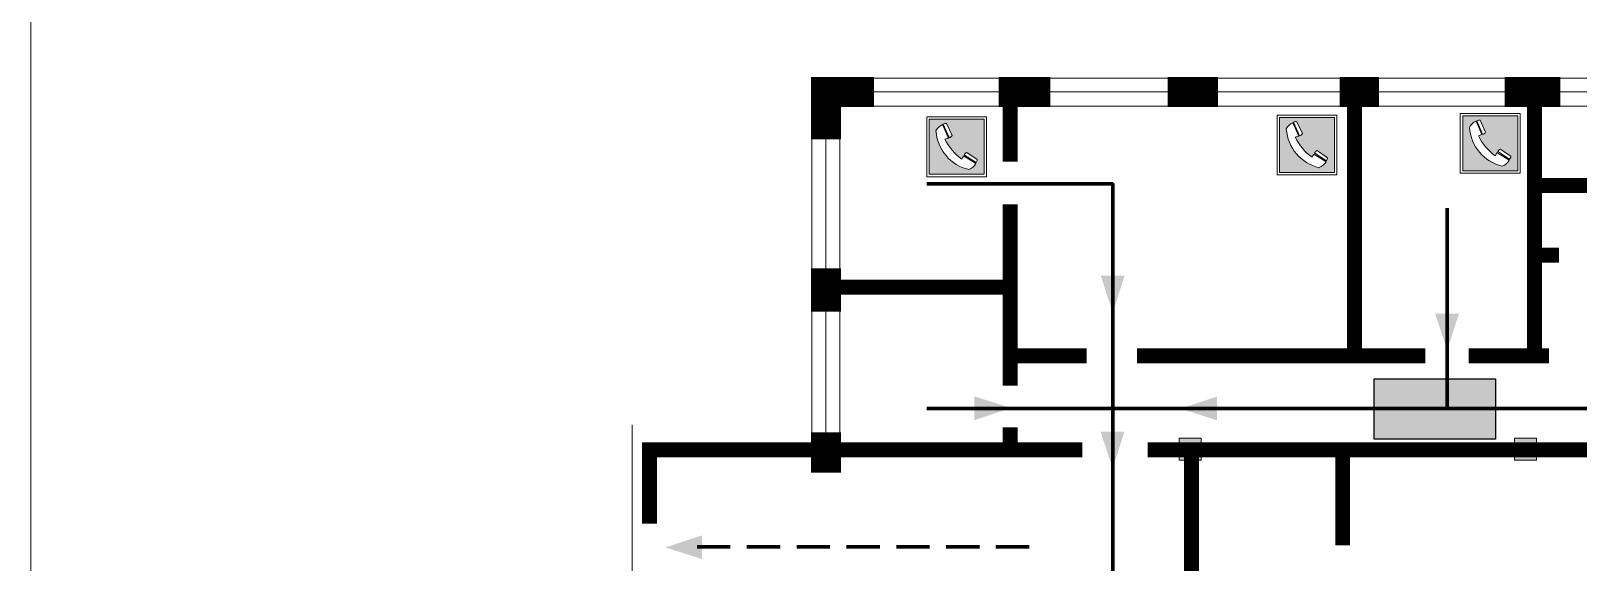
# Model space of a CAD drawing. Header units: millimetres. Extents: x 13810 to 67229, y 12374 to 21950.
# Drawn here: x 24824.8 to 25011.2, y 15194.4 to 15258.4 of the extents above; entities that cross this region are included whole.
import ezdxf

# ---------------------------------------------------------------- set-up
doc = ezdxf.new("R2010")
doc.units = ezdxf.units.MM
doc.linetypes.add('{ Wide Dash }', pattern=[12, 4, -2, 4, -2])
doc.layers.add('План_Штампы', color=7, linetype='Continuous')

# ---------------------------------------------------------------- blocks, each defined once
blk = doc.blocks.new('A$C456E1F9C')
at = {"lineweight": 5}
h = blk.add_hatch(color=242, dxfattribs=at)
h.paths.add_polyline_path([(0.51, -1.47), (0.51, -13.26), (12.29, -13.26), (12.29, -1.47)])
h.paths.add_polyline_path([(5.42, -4.95, -0.254479), (4.78, -5.4), (3.52, -2.53, -0.209735), (4.23, -2.4)], flags=16)
h.paths.add_polyline_path([(8.53, -8.6), (10.87, -10.17), (10.54, -10.76), (8.03, -9.13, -0.192251)], flags=16)
h.paths.add_polyline_path([(4.61, -5.49, 0.005518), (3.87, -5.72, 0.128647), (7.49, -10.01, 0.00809), (7.83, -9.33), (10.47, -10.97, -0.16736), (8.99, -12.25, -0.327862), (1.95, -3.95, -0.166952), (3.36, -2.62)], flags=16)
at = {"color": 242, "lineweight": 5}
for p, q in [((0, -13.77), (0, -0.97)), ((12.8, -0.97), (0, -0.97)), ((4.61, -5.49), (3.36, -2.62)), ((3.52, -2.53), (4.78, -5.4)), ((4.23, -2.4), (5.42, -4.95)), ((12.8, -13.77), (12.8, -0.97)), ((7.83, -9.33), (10.47, -10.97)), ((8.03, -9.13), (10.54, -10.76)), ((10.81, -10.12), (8.53, -8.6)), ((10.54, -10.76), (10.8, -10.3)), ((10.8, -10.3), (10.81, -10.12)), ((0, -13.77), (12.8, -13.77))]:
    blk.add_line(p, q, dxfattribs=at)
blk.add_lwpolyline([(0.51, -1.47), (12.29, -1.47), (12.29, -13.26), (0.51, -13.26)], close=True, dxfattribs=at)
for centre, radius, start, end in [((4.59, -5.34), 2.99, 114.2845, 152.1974), ((4.02, -3.27), 0.891, 76.3284, 123.7092), ((11.12, -3.31), 9.19, 183.9915, 256.6009), ((14.98, -39.1), 35.17, 107.1487, 108.4135), ((13.86, -0.94), 11.08, 205.5536, 234.8762), ((4.68, -4.59), 0.824, 276.9621, 334.0723), ((-13.31, 0.8), 23.44, 332.5487, 334.4027), ((8.94, -9.5), 0.989, 114.4092, 157.9388), ((7.87, -9.46), 3, 291.9291, 329.9329)]:
    blk.add_arc(centre, radius, start, end, dxfattribs=at)
blk = doc.blocks.new('A$C32E8229D')
at = {"true_color": 0xffffff}
blk.add_hatch(color=7, dxfattribs=at).paths.add_polyline_path([(0, 0), (0, -8), (16, -8), (16, 0)])
h = blk.add_hatch(color=126)
h.paths.add_polyline_path([(0.2, -0.2), (15.8, -0.2), (15.8, -7.8), (0.2, -7.8)])
h.paths.add_polyline_path([(13.49, -2.05), (12.08, -2.05), (11.37, -2.63, 0.162397), (11.29, -2.84), (11.29, -3.63), (10.35, -3.63), (10.35, -4.05), (11.68, -4.05), (11.68, -3.48), (12.26, -4.28), (11.29, -5.1), (11.29, -6.78), (11.85, -6.78), (11.85, -5.44), (12.8, -4.64), (12.8, -5.94), (14.46, -5.94), (14.46, -5.39), (13.45, -5.39), (13.45, -3.97), (12.46, -2.59), (13.15, -2.59), (13.69, -3.34), (14.18, -3)], flags=16)
h.paths.add_polyline_path([(10.74, -1.82, 1), (11.8, -1.82, 1)], flags=16)
h.paths.add_polyline_path([(9.39, -3.59), (5.99, -3.59), (6.56, -3.03), (5.91, -3.03), (5.1, -3.83), (5.91, -4.64), (6.56, -4.64), (5.99, -4.09), (9.39, -4.09)], flags=16)
h.paths.add_polyline_path([(4.29, -1.08), (1.72, -1.08), (1.72, -6.6), (4.29, -6.6)], flags=16)
at = {"color": 126}
blk.add_lwpolyline([(16, -8), (0, -8), (0, 0), (16, 0)], close=True, dxfattribs=at)

msp = doc.modelspace()

# ---------------------------------------------------------------- hatches: boundary and pattern name
at = {"lineweight": 0}
h = msp.add_hatch(color=256, dxfattribs=at)
h.dxf.hatch_style = 1
h.paths.add_polyline_path([(24965.78, 15206.69), (24965.78, 15209.36), (24963.12, 15209.36), (24963.12, 15206.69)])
h = msp.add_hatch(color=256, dxfattribs=at)
h.dxf.hatch_style = 1
h.paths.add_polyline_path([(25006.18, 15206.69), (25006.18, 15209.36), (25003.51, 15209.36), (25003.51, 15206.69)])

# ---------------------------------------------------------------- linework, layer by layer
at = {"color": 126, "lineweight": 0, "true_color": 0x008754}
msp.add_lwpolyline([(24824.83, 15334.6), (25424.83, 15334.6), (25424.83, 14939.6), (24824.83, 14939.6)], close=True, dxfattribs=at)
at = {"lineweight": 0, "const_width": 3.6}
for points in [[(24920.59, 15245.33), (24920.59, 15251.04), (24926.39, 15251.04)], [(24941.41, 15251.04), (24947.6, 15251.04)], [(24961.75, 15251.04), (24967.81, 15251.04)], [(24982.46, 15251.04), (24987.19, 15251.04)], [(25002.36, 15251.04), (25009.03, 15251.04)], [(24920.59, 15224.58), (24920.59, 15229.8)], [(24920.59, 15205.2), (24920.59, 15210.05)]]:
    msp.add_lwpolyline(points, dxfattribs=at)
at = {"lineweight": 0}
for points in [[(24926.28, 15252.7), (25135.43, 15252.7)], [(24926.39, 15251.04), (25135.54, 15251.04)], [(24926.12, 15249.33), (25135.27, 15249.33)], [(24918.87, 15245.56), (24918.87, 15207.56)], [(24920.59, 15245.33), (24920.59, 15206.15)], [(24922.28, 15245.42), (24922.28, 15206.39)]]:
    msp.add_lwpolyline(points, dxfattribs=at)
at = {"lineweight": 100, "const_width": 1.8}
for points in [[(24942.78, 15242.63), (24942.78, 15250.91)], [(24984.25, 15251.04), (24984.25, 15219.26)], [(25005.92, 15251.04), (25005.92, 15219.26)], [(25005.92, 15239.79), (25014.81, 15239.79), (25014.81, 15219.26)], [(24942.78, 15219.26), (24942.78, 15237.51)], [(25005.92, 15231.38), (25008.9, 15231.38)], [(24942.78, 15227.52), (24921.45, 15227.52)], [(24952.01, 15219.26), (24942.78, 15219.26), (24942.78, 15215.67)], [(24992.77, 15219.26), (24958.07, 15219.26)], [(25007.67, 15219.26), (24998.02, 15219.26)], [(24942.78, 15210.65), (24942.78, 15208)], [(25097.12, 15207.95), (24959.35, 15207.95)], [(24964.61, 15175.68), (24964.61, 15208.15), (24964.61, 15180.63), (24982.83, 15180.63), (24982.83, 15191.27)], [(24982.83, 15207.95), (24982.83, 15196.43)]]:
    msp.add_lwpolyline(points, dxfattribs=at)
at = {"color": 126, "lineweight": 100, "true_color": 0x008754}
for points in [[(25131.52, 15212.93), (24955.14, 15212.93), (24955.14, 15239.97), (24932.74, 15239.97)], [(24995.42, 15212.93), (24995.42, 15237.06)], [(24955.14, 15212.93), (24932.74, 15212.93)], [(24955.14, 15212.93), (24955.14, 15173.64), (24937.74, 15173.64)]]:
    msp.add_lwpolyline(points, dxfattribs=at)
at = {"lineweight": 9}
msp.add_lwpolyline([(24897.24, 15210.95), (24897.24, 15182.93)], dxfattribs=at)
at = {"lineweight": 100, "const_width": 1.8, "elevation": 1.8}
msp.add_lwpolyline([(24951.46, 15207.95), (24899.34, 15207.95), (24899.34, 15199.05)], dxfattribs=at)
at = {"lineweight": 0}
for points in [[(24965.78, 15209.36), (24965.78, 15206.69), (24963.12, 15206.69), (24963.12, 15209.36)], [(25006.18, 15209.36), (25006.18, 15206.69), (25003.51, 15206.69), (25003.51, 15209.36)]]:
    msp.add_lwpolyline(points, close=True, dxfattribs=at)
at = {"color": 126, "linetype": '{ Wide Dash }', "lineweight": 100, "true_color": 0x008754}
msp.add_lwpolyline([(24945.07, 15196.26), (24903.5, 15196.26)], dxfattribs=at)
at = {"layer": 'План_Штампы', "color": 126, "true_color": 0x008754}
for points in [[(24953.69, 15228.91), (24956.56, 15228.9), (24955.14, 15224.5)], [(24993.97, 15224.35), (24996.84, 15224.35), (24995.42, 15219.94)], [(24938.47, 15211.52), (24938.47, 15214.39), (24942.88, 15212.98)], [(24967.71, 15214.37), (24967.7, 15211.49), (24963.29, 15212.91)], [(24953.67, 15210.12), (24956.54, 15210.12), (24955.12, 15205.71)], [(24905.67, 15197.65), (24905.67, 15194.78), (24901.26, 15196.19)]]:
    msp.add_solid(points, dxfattribs=at)

# ---------------------------------------------------------------- block references
at = {"xscale": 0.5625, "yscale": 0.5625, "zscale": 0.5625}
for p in [(24932.74, 15248.58), (24974.94, 15248.81), (24997, 15248.99)]:
    msp.add_blockref('A$C456E1F9C', p, dxfattribs=at)
at = {"layer": 'План_Штампы', "color": 126, "true_color": 0x008754, "xscale": 0.9112597989264004, "yscale": 0.9112597989264004, "zscale": 0.9112597989264004, "rotation": 359.9978653237144}
msp.add_blockref('A$C32E8229D', (24986.64, 15216.5), dxfattribs=at)

doc.saveas('drawing.dxf')
